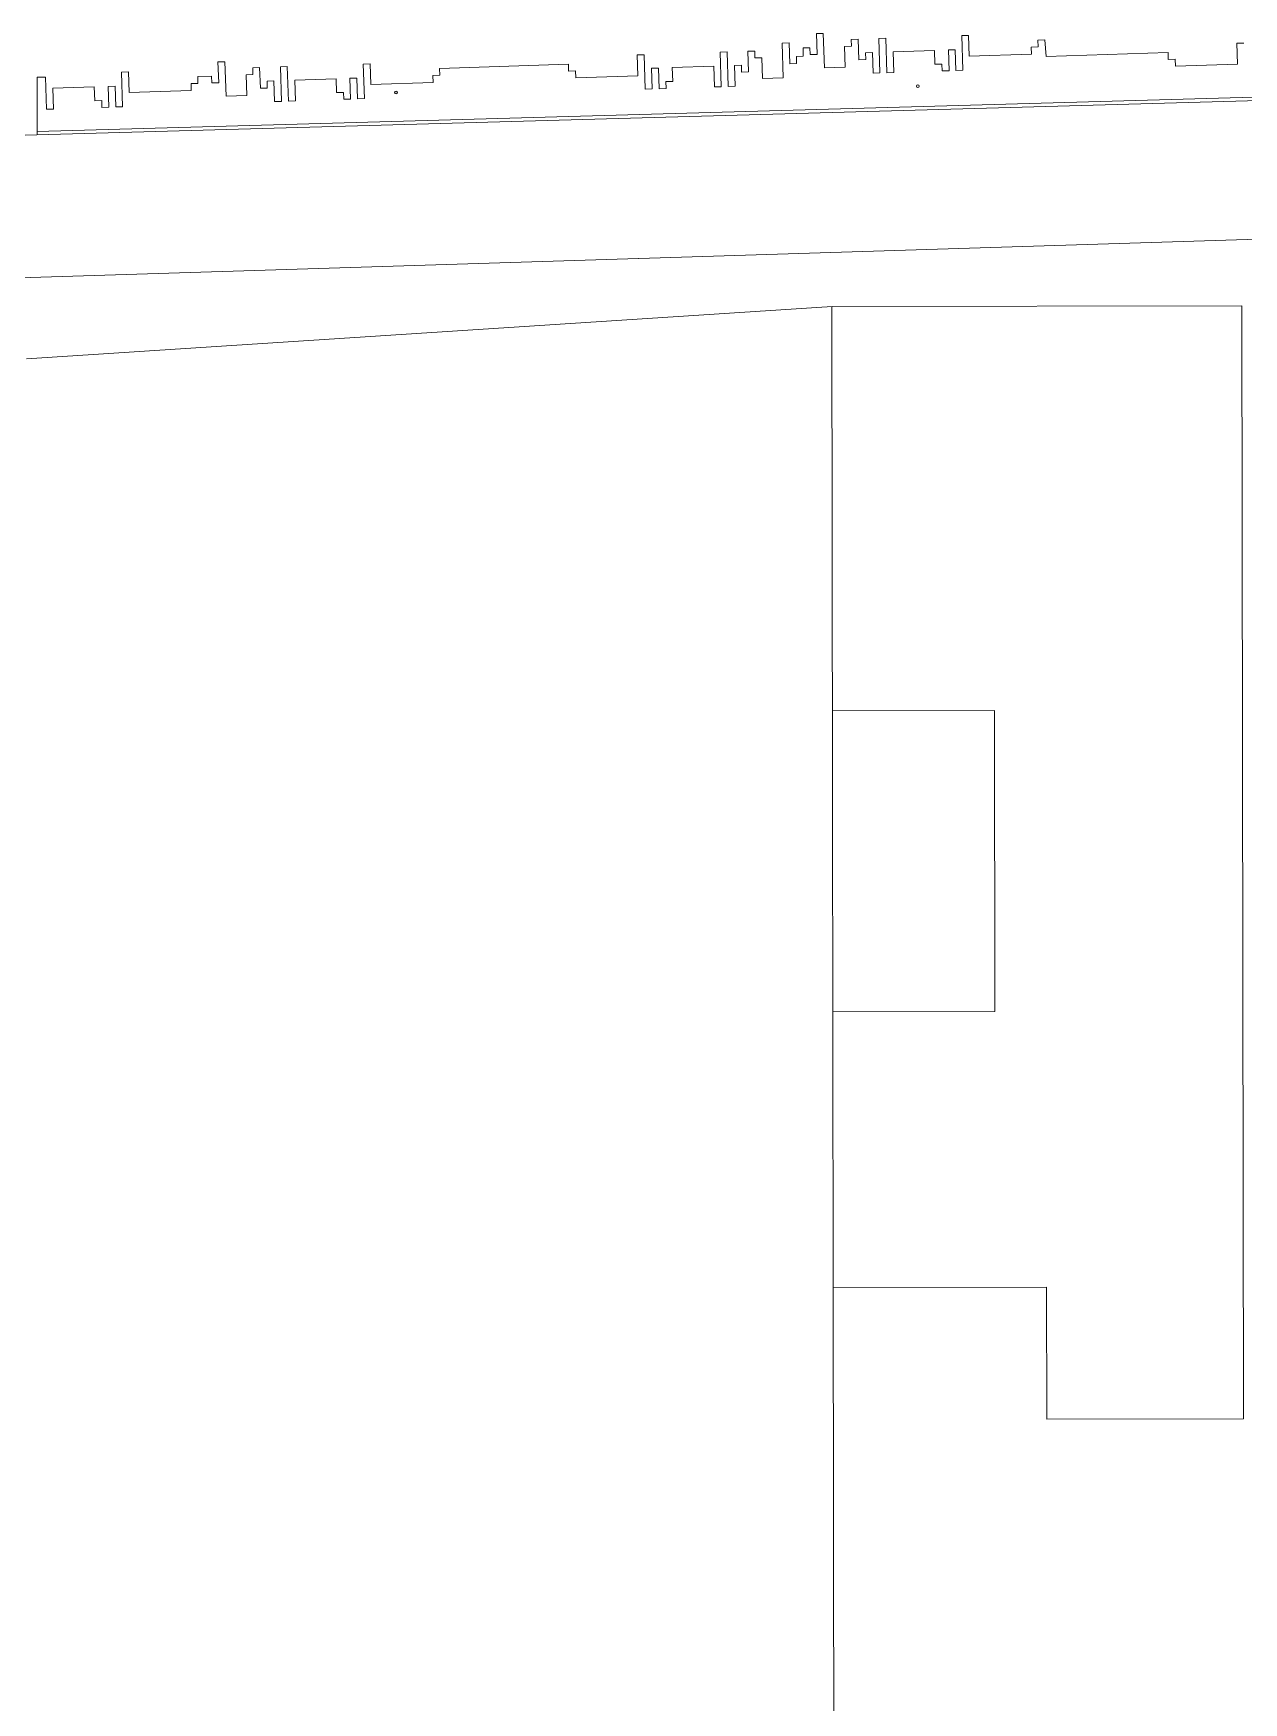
# Model space of a CAD drawing. Header units: metres. Extents: x -48 to 2360, y -1392 to 453.
# Drawn here: x 736.71 to 770.04, y -976.35 to -930.39 of the extents above; entities that cross this region are included whole.
import ezdxf

# ---------------------------------------------------------------- set-up
doc = ezdxf.new("R2010")
doc.units = ezdxf.units.M
doc.layers.add('JARDINERAS', color=93, linetype='Continuous', lineweight=5, transparency=0.4)
doc.layers.add('TODO', color=210, linetype='Continuous', lineweight=5)

msp = doc.modelspace()

# ---------------------------------------------------------------- linework, layer by layer
at = {"layer": 'JARDINERAS', "transparency": 33554559}
for p, q in [((736.813, -933.187), (736.81, -931.598)), ((736.81, -931.598), (737.041, -931.598))]:
    msp.add_line(p, q, dxfattribs=at)
at = {"layer": 'JARDINERAS', "transparency": 33554559, "flags": 128}
for points in [[(757.517, -930.653), (757.327, -930.66)], [(757.327, -930.66), (757.359, -931.611)], [(757.536, -931.224), (757.517, -930.653)], [(758.461, -930.39), (758.271, -930.396)], [(758.271, -930.396), (758.29, -930.967)], [(758.493, -931.341), (758.461, -930.39)], [(759.235, -930.745), (759.045, -930.751)], [(759.045, -930.751), (759.064, -931.322)], [(759.419, -930.548), (759.228, -930.554)], [(759.228, -930.554), (759.235, -930.745)], [(759.438, -931.119), (759.419, -930.548)], [(760.18, -930.523), (759.99, -930.529)], [(759.99, -930.529), (760.021, -931.48)], [(760.212, -931.474), (760.18, -930.523)], [(762.463, -930.446), (762.273, -930.452)], [(762.273, -930.452), (762.305, -931.404)], [(762.482, -931.017), (762.463, -930.446)], [(764.563, -930.566), (764.372, -930.573)], [(764.372, -930.573), (764.379, -930.763)], [(764.597, -931.028), (764.563, -930.566)], [(770.043, -930.657), (769.853, -930.663)], [(769.853, -930.663), (769.872, -931.234)], [(876.793, -955.697), (804.16, -931.194), (736.81, -933.092)], [(741.98, -931.171), (741.789, -931.177)], [(741.789, -931.177), (741.809, -931.748)], [(742.012, -932.122), (741.98, -931.171)], [(753.528, -930.976), (753.337, -930.983)], [(753.337, -930.983), (753.356, -931.554)], [(753.559, -931.928), (753.528, -930.976)], [(755.811, -930.901), (755.621, -930.907)], [(755.621, -930.907), (755.652, -931.858)], [(755.843, -931.852), (755.811, -930.901)], [(756.572, -930.875), (756.382, -930.882)], [(756.382, -930.882), (756.401, -931.452)], [(756.579, -931.066), (756.572, -930.875)], [(756.769, -931.059), (756.579, -931.066)], [(756.788, -931.63), (756.769, -931.059)], [(757.727, -931.218), (757.536, -931.224)], [(757.911, -931.021), (757.72, -931.028)], [(757.72, -931.028), (757.727, -931.218)], [(758.093, -930.783), (757.903, -930.789)], [(757.903, -930.789), (757.911, -931.021)], [(758.099, -930.973), (758.093, -930.783)], [(758.29, -930.967), (758.099, -930.973)], [(759.628, -931.113), (759.438, -931.119)], [(759.812, -930.916), (759.622, -930.922)], [(759.622, -930.922), (759.628, -931.113)], [(759.831, -931.487), (759.812, -930.916)], [(761.525, -930.859), (760.383, -930.897)], [(760.383, -930.897), (760.402, -931.468)], [(761.537, -931.239), (761.525, -930.859)], [(762.095, -930.839), (761.905, -930.846)], [(761.905, -930.846), (761.924, -931.417)], [(762.114, -931.41), (762.095, -930.839)], [(764.195, -930.96), (762.482, -931.017)], [(764.379, -930.763), (764.188, -930.769)], [(764.188, -930.769), (764.195, -930.96)], [(767.956, -930.917), (764.597, -931.028)], [(767.963, -931.107), (767.956, -930.917)], [(768.153, -931.101), (767.963, -931.107)], [(768.159, -931.291), (768.153, -931.101)], [(737.071, -932.478), (737.041, -931.598)], [(739.322, -931.451), (739.132, -931.457)], [(739.132, -931.457), (739.164, -932.408)], [(739.341, -932.021), (739.322, -931.451)], [(741.612, -931.564), (741.231, -931.577)], [(741.231, -931.577), (741.238, -931.767)], [(741.618, -931.755), (741.612, -931.564)], [(742.754, -931.526), (742.563, -931.532)], [(742.563, -931.532), (742.582, -932.103)], [(742.938, -931.329), (742.747, -931.336)], [(742.747, -931.336), (742.754, -931.526)], [(742.957, -931.9), (742.938, -931.329)], [(743.699, -931.304), (743.508, -931.31)], [(743.508, -931.31), (743.54, -932.262)], [(743.731, -932.255), (743.699, -931.304)], [(745.043, -931.64), (743.902, -931.678)], [(743.902, -931.678), (743.921, -932.249)], [(745.056, -932.02), (745.043, -931.64)], [(745.614, -931.621), (745.424, -931.627)], [(745.424, -931.627), (745.443, -932.198)], [(745.633, -932.192), (745.614, -931.621)], [(745.982, -931.228), (745.792, -931.234)], [(745.792, -931.234), (745.824, -932.185)], [(746.001, -931.798), (745.982, -931.228)], [(747.898, -931.544), (747.707, -931.551)], [(747.707, -931.551), (747.714, -931.741)], [(751.441, -931.236), (747.891, -931.354)], [(747.891, -931.354), (747.898, -931.544)], [(751.447, -931.426), (751.441, -931.236)], [(751.638, -931.42), (751.447, -931.426)], [(751.644, -931.61), (751.638, -931.42)], [(753.356, -931.554), (751.644, -931.61)], [(753.921, -931.344), (753.731, -931.351)], [(753.731, -931.351), (753.75, -931.921)], [(753.94, -931.915), (753.921, -931.344)], [(755.443, -931.294), (754.301, -931.332)], [(754.301, -931.332), (754.314, -931.712)], [(755.462, -931.865), (755.443, -931.294)], [(756.204, -931.268), (756.014, -931.275)], [(756.014, -931.275), (756.033, -931.846)], [(756.211, -931.459), (756.204, -931.268)], [(756.401, -931.452), (756.211, -931.459)], [(757.359, -931.611), (756.788, -931.63)], [(759.064, -931.322), (758.493, -931.341)], [(760.021, -931.48), (759.831, -931.487)], [(760.402, -931.468), (760.212, -931.474)], [(761.728, -931.233), (761.537, -931.239)], [(761.734, -931.423), (761.728, -931.233)], [(761.924, -931.417), (761.734, -931.423)], [(762.305, -931.404), (762.114, -931.41)], [(769.872, -931.234), (768.159, -931.291)], [(738.384, -931.863), (737.242, -931.901)], [(737.242, -931.901), (737.261, -932.472)], [(738.396, -932.243), (738.384, -931.863)], [(738.954, -931.844), (738.764, -931.85)], [(738.764, -931.85), (738.783, -932.421)], [(738.974, -932.415), (738.954, -931.844)], [(741.054, -931.964), (739.341, -932.021)], [(741.238, -931.767), (741.047, -931.774)], [(741.047, -931.774), (741.054, -931.964)], [(741.809, -931.748), (741.618, -931.755)], [(742.582, -932.103), (742.012, -932.122)], [(743.147, -931.894), (742.957, -931.9)], [(743.331, -931.697), (743.141, -931.704)], [(743.141, -931.704), (743.147, -931.894)], [(743.35, -932.268), (743.331, -931.697)], [(745.246, -932.014), (745.056, -932.02)], [(745.253, -932.204), (745.246, -932.014)], [(747.714, -931.741), (746.001, -931.798)], [(753.75, -931.921), (753.559, -931.928)], [(754.13, -931.909), (753.94, -931.915)], [(754.314, -931.712), (754.124, -931.719)], [(754.124, -931.719), (754.13, -931.909)], [(755.652, -931.858), (755.462, -931.865)], [(756.033, -931.846), (755.843, -931.852)], [(737.261, -932.472), (737.071, -932.478)], [(738.587, -932.237), (738.396, -932.243)], [(738.593, -932.427), (738.587, -932.237)], [(738.783, -932.421), (738.593, -932.427)], [(739.164, -932.408), (738.974, -932.415)], [(743.54, -932.262), (743.35, -932.268)], [(743.921, -932.249), (743.731, -932.255)], [(745.443, -932.198), (745.253, -932.204)], [(745.824, -932.185), (745.633, -932.192)]]:
    msp.add_lwpolyline(points, dxfattribs=at)
at = {"layer": 'JARDINERAS', "transparency": 33554559}
for centre in [(746.693, -932.017), (761.062, -931.846)]:
    msp.add_ellipse(centre, major_axis=(-0.027, 0.0269), ratio=1, start_param=3.926991, end_param=10.210176, dxfattribs=at)
at = {"layer": 'TODO', "transparency": 33554687}
for p, q in [((773.78, -935.954), (735.624, -937.138)), ((758.702, -937.911), (736.519, -939.354))]:
    msp.add_line(p, q, dxfattribs=at)
at = {"layer": 'TODO', "transparency": 33554687, "flags": 128}
for points in [[(736.803, -933.187), (804.145, -931.289), (814.743, -934.864)], [(736.803, -933.187), (697.068, -934.312), (692.272, -934.442)], [(758.699, -937.911), (758.755, -978.177)], [(758.702, -937.911), (769.989, -937.895)], [(769.989, -937.895), (770.032, -968.54)], [(763.178, -949.036), (758.714, -949.042)], [(763.189, -957.324), (763.178, -949.036)], [(758.726, -957.33), (763.189, -957.324)], [(764.61, -964.916), (758.736, -964.924)], [(764.615, -968.548), (764.61, -964.916)], [(770.032, -968.54), (764.615, -968.548)]]:
    msp.add_lwpolyline(points, dxfattribs=at)

doc.saveas('drawing.dxf')
